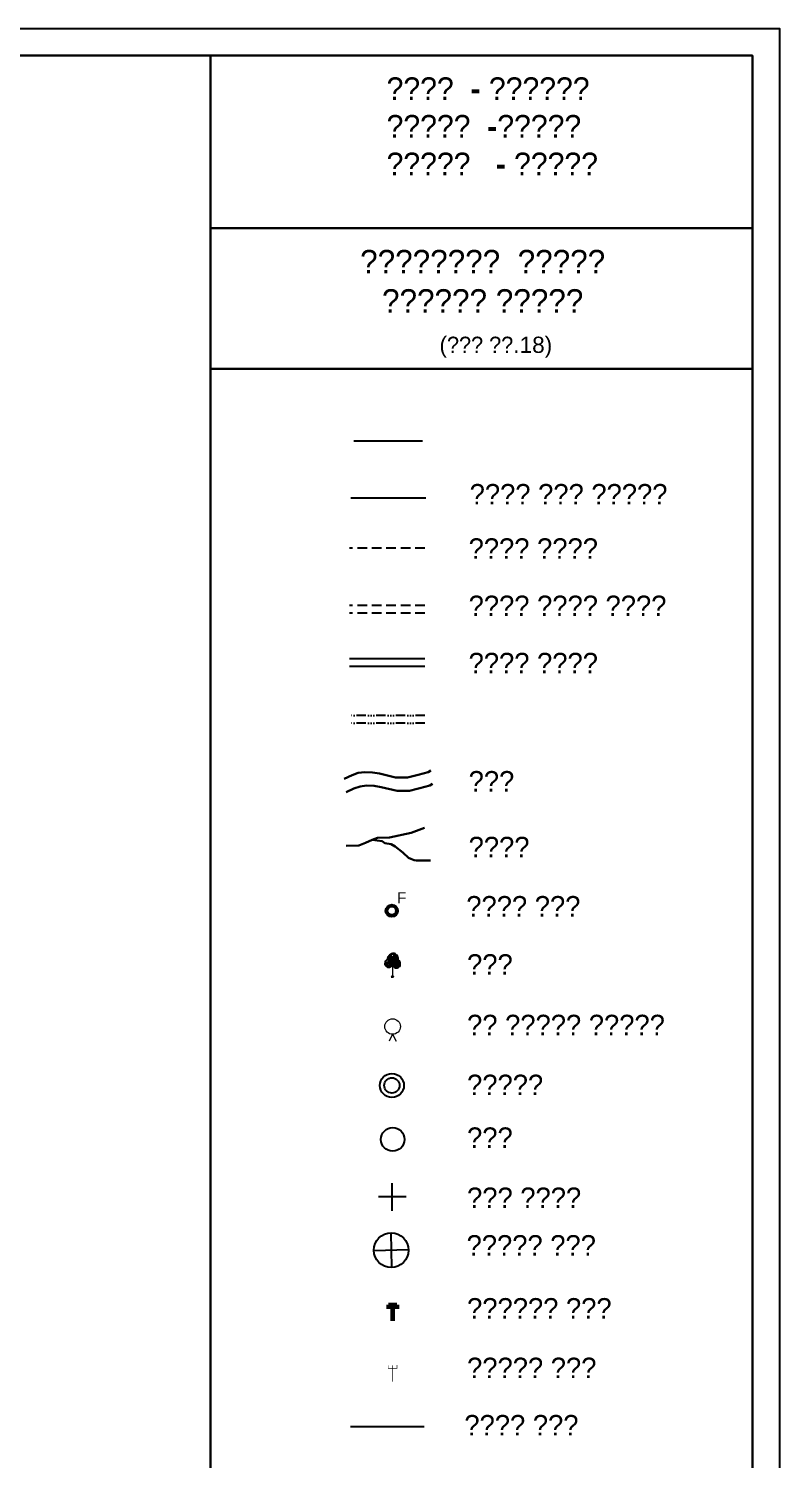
# Model space of a CAD drawing. Header units: millimetres. Extents: x -7 to 1083, y -7 to 729.
# Drawn here: x 888 to 1082.8, y 358.1 to 729.1 of the extents above; entities that cross this region are included whole.
import ezdxf

# ---------------------------------------------------------------- set-up
doc = ezdxf.new("R2010")
doc.units = ezdxf.units.MM
doc.header["$MEASUREMENT"] = 0
for name, pattern in [('ACAD_ISO02W100', [15, 12, -3]), ('ACAD_ISO14W100', [24, 12, -3, 0, -3, 0, -3, 0, -3]), ('DASHED', [0.75, 0.5, -0.25])]:
    doc.linetypes.add(name, pattern=pattern)
for name, color, linetype in [('Legend', 250, 'Continuous'), ('Line_Road', 250, 'ACAD_ISO02W100'), ('Sym_ElectricPole', 250, 'Continuous'), ('Sym_F', 250, 'Continuous'), ('Sym_Shivchinh', 250, 'Continuous'), ('Sym_STONE', 250, 'Continuous'), ('Sym_Telephone Pole', 250, 'Continuous'), ('Sym_Traverse_Stone', 5, 'Continuous'), ('Sym_Tree', 92, 'Continuous')]:
    doc.layers.add(name, color=color, linetype=linetype)
for name, color, linetype, lineweight in [('Poly_Hissa_Bndry', 1, 'Continuous', 25), ('Sym_Title', 1, 'ACAD_ISO02W100', 25), ('Sym_Well', 5, 'Continuous', 25), ('Sym_Wire', 1, 'FENCE', 25)]:
    doc.layers.add(name, color=color, linetype=linetype, lineweight=lineweight)
doc.styles.add('Fence', font='txt.shx')
doc.styles.add('MtXpl_Mangal', font='mangal.ttf')
doc.styles.get("Standard").update_dxf_attribs({"font": 'arial.ttf'})
doc.linetypes.add('FENCE', pattern='A,2,-0.252673,["X",Fence,S=0.75,R=0,X=0,Y=-0.373672],-0.747327', length=3)
picture_1 = doc.add_image_def('image1.jpg', size_in_pixel=(14727, 11371))

# ---------------------------------------------------------------- blocks, each defined once
blk = doc.blocks.new('Electric_Pole')
at = {"layer": 'Sym_ElectricPole'}
for points, const_width in [([(-0.72, 2.17), (-0.72, 2.68)], 0.1), ([(-0.74, 2.17), (-0.74, 2.68)], 0.064), ([(0, 2.17), (0, 2.68)], 0.1), ([(0, 2.17), (0, 2.68)], 0.064), ([(0.72, 2.19), (0.72, 2.71)], 0.1), ([(-0.77, 2.17), (0.77, 2.17)], 0.1), ([(0, 2.17), (0, 0)], 0.1)]:
    blk.add_lwpolyline(points, dxfattribs=dict(at, const_width=const_width))
blk = doc.blocks.new('F')
at = {"layer": 'Sym_F'}
h = blk.add_hatch(color=256, dxfattribs=at)
h.paths.add_polyline_path([(-1, 0, 1), (1, 0, 1)])
h.paths.add_polyline_path([(0.69, 0, -1), (-0.69, 0, -1)], flags=16)
for radius in [1, 0.688]:
    blk.add_circle((0, 0), radius, dxfattribs=at)
at = {"layer": 'Sym_F', "linetype": 'Continuous'}
blk.add_text('F', height=1.8, dxfattribs=at).set_placement((0.85, 1.21, 1058.35))
blk = doc.blocks.new('Tree')
at = {"layer": 'Sym_Tree'}
for p, q in [((0.1, 3), (0, 2.99)), ((-0.16, 0), (0.13, 0))]:
    blk.add_line(p, q, dxfattribs=at)
at = {"layer": 'Sym_Tree', "color": 82, "const_width": 0.8}
for points in [[(-0.43, 1.74), (-0.28, 1.52)], [(-0.2, 1.68), (-0.05, 1.47)], [(-0.14, 1.47), (-0.1, 2.62)], [(-0.1, 1.46), (-0.06, 2.62)], [(0.05, 1.63), (0.1, 2.79)], [(0.2, 1.44), (0.24, 2.6)], [(0.6, 1.63), (0.38, 1.49)], [(0.44, 1.73), (0.59, 1.51)]]:
    blk.add_lwpolyline(points, dxfattribs=at)
at = {"layer": 'Sym_Tree', "color": 34}
blk.add_lwpolyline([(0, 0, 0.48, 0.16, 0), (0, 0.29, 0.16, 0.16, 0), (0, 1.48, 0.16, 0.16, 0)], format="xyseb", dxfattribs=at)
at = {"layer": 'Sym_Tree', "color": 82}
blk.add_open_spline([(-0.1, 1.43), (-0.17, 1.36), (-0.27, 1.24), (-0.46, 1.2), (-0.64, 1.21), (-0.79, 1.36), (-0.99, 1.53), (-0.9, 1.8), (-0.9, 2.07), (-0.59, 2.22), (-0.58, 2.58), (-0.35, 2.82), (-0.17, 2.98), (-0.04, 2.99), (0, 2.99)], degree=3, knots=[0, 0, 0, 0, 0.357151, 0.545743, 0.741494, 0.970117, 1.319935, 1.641608, 1.935314, 2.250626, 2.755061, 3.137005, 3.457298, 3.618487, 3.618487, 3.618487, 3.618487], dxfattribs=at)
blk.add_spline([(0.1, 1.43), (0.3, 1.22), (0.44, 1.16), (0.59, 1.16), (0.75, 1.25), (0.95, 1.45), (0.96, 1.7), (0.93, 1.94), (0.77, 2.13), (0.68, 2.52), (0.52, 2.78), (0.33, 2.96), (0.1, 3)], degree=3, dxfattribs=at)
for points in [[(-0.83, 1.97), (-0.9, 1.88), (-0.95, 1.62), (-0.58, 1.59)], [(-0.92, 1.7), (-0.95, 1.62), (-0.9, 1.88), (-0.93, 1.7)], [(-0.93, 1.54), (-0.91, 1.51), (-0.9, 1.88), (-0.87, 1.85)], [(-0.9, 1.88), (-0.93, 1.7), (-0.87, 1.85), (-0.87, 1.86)], [(-0.9, 1.88), (-0.87, 1.85), (-0.92, 1.7)], [(-0.85, 2.05), (-0.88, 1.99), (-0.89, 1.93), (-0.9, 1.88)], [(-0.77, 2.05), (-0.76, 1.78), (-0.9, 1.89), (-0.76, 1.78)], [(-0.89, 1.93), (-0.9, 1.88), (-0.82, 1.85), (-0.74, 2.01)], [(-0.9, 1.89), (-0.76, 1.78), (-0.69, 1.97), (-0.74, 2.01)], [(-0.85, 1.96), (-0.85, 1.96), (-0.83, 1.97), (-0.9, 1.88)], [(-0.85, 1.96), (-0.89, 1.94), (-0.86, 1.95), (-0.87, 2)], [(-0.86, 1.95), (-0.87, 2), (-0.88, 1.94), (-0.89, 1.94)], [(-0.88, 1.94), (-0.89, 1.94), (-0.89, 1.93), (-0.85, 1.97)], [(-0.89, 1.93), (-0.85, 1.97), (-0.85, 1.97)], [(-0.88, 1.91), (-0.88, 1.91), (-0.85, 1.96), (-0.89, 1.94)], [(-0.74, 2.08), (-0.77, 2.08), (-0.85, 2.05), (-0.88, 1.99)], [(-0.78, 2.04), (-0.82, 2.04), (-0.87, 2), (-0.88, 1.91)], [(-0.87, 2), (-0.88, 1.91), (-0.84, 1.97), (-0.83, 2.02)], [(-0.84, 1.94), (-0.84, 1.97), (-0.88, 1.91)], [(-0.83, 2.02), (-0.82, 2.04), (-0.87, 2), (-0.85, 2.05)], [(-0.87, 2), (-0.85, 2.05), (-0.84, 1.94), (-0.84, 1.97)], [(-0.86, 1.89), (-0.69, 1.93), (-0.85, 1.91), (-0.87, 1.85)], [(-0.85, 1.91), (-0.87, 1.85), (-0.85, 1.77), (-0.82, 1.83)], [(-0.85, 1.84), (-0.84, 1.87), (-0.87, 1.44), (-0.81, 1.4)], [(-0.87, 1.85), (-0.87, 1.86), (-0.58, 1.59), (-0.65, 1.65)], [(-0.82, 1.83), (-0.81, 1.8), (-0.86, 1.89), (-0.69, 1.93)], [(-0.8, 2.04), (-0.55, 2.12), (-0.85, 2.05), (-0.82, 2.08)], [(-0.85, 2.05), (-0.82, 2.08), (-0.8, 2.1), (-0.77, 2.12)], [(-0.85, 1.97), (-0.85, 1.97), (-0.85, 1.96)], [(-0.85, 1.77), (-0.82, 1.83), (-0.85, 1.84), (-0.84, 1.87)], [(-0.78, 2.02), (-0.84, 1.97), (-0.75, 2.03), (-0.77, 2.05)], [(-0.84, 1.97), (-0.83, 2.02), (-0.78, 2.04)], [(-0.82, 1.85), (-0.74, 2.01), (-0.78, 2.02), (-0.84, 1.97)], [(-0.78, 2.04), (-0.78, 2.04), (-0.83, 2.02), (-0.82, 2.04)], [(-0.77, 2.12), (-0.8, 2.1), (-0.82, 2.08), (-0.78, 2.09)], [(-0.82, 2.08), (-0.78, 2.09), (-0.77, 2.08), (-0.74, 2.08)], [(-0.76, 2.04), (-0.73, 2.06), (-0.78, 2.04), (-0.82, 2.04)], [(-0.76, 1.78), (-0.76, 1.78), (-0.79, 1.69), (-0.82, 1.85)], [(-0.79, 1.69), (-0.82, 1.85), (-0.65, 1.65), (-0.77, 1.77)], [(-0.75, 1.77), (-0.81, 1.8), (-0.82, 1.83), (-0.81, 1.8)], [(-0.8, 2.1), (-0.77, 2.12), (-0.74, 2.14), (-0.73, 2.09)], [(-0.74, 2.14), (-0.73, 2.09), (-0.77, 2.08), (-0.8, 2.1)], [(-0.75, 2.03), (-0.77, 2.05), (-0.8, 2.04), (-0.55, 2.12)], [(-0.77, 2.08), (-0.8, 2.1), (-0.77, 2.12), (-0.77, 2.1)], [(-0.8, 2.1), (-0.77, 2.1), (-0.77, 2.12), (-0.8, 2.1)], [(-0.77, 2.1), (-0.77, 2.1), (-0.8, 2.1), (-0.77, 2.1)], [(-0.76, 2.11), (-0.78, 2.09), (-0.69, 2.19)], [(-0.73, 2.09), (-0.77, 2.1), (-0.76, 2.11), (-0.78, 2.09)], [(-0.77, 2.12), (-0.77, 2.1), (-0.77, 2.12), (-0.76, 2.11)], [(-0.77, 2.12), (-0.76, 2.11), (-0.77, 2.1)], [(-0.77, 2.08), (-0.74, 2.08), (-0.73, 2.09), (-0.77, 2.1)], [(-0.74, 2.08), (-0.74, 2.08), (-0.74, 2.08), (-0.77, 2.08)], [(-0.69, 1.97), (-0.73, 2.06), (-0.77, 2.05), (-0.76, 1.78)], [(-0.73, 2.06), (-0.73, 2.01), (-0.77, 2.05), (-0.73, 2.06)], [(-0.77, 2.05), (-0.73, 2.06), (-0.73, 2.02), (-0.77, 2.03)], [(-0.73, 2.02), (-0.77, 2.03), (-0.73, 2.02), (-0.73, 2.06)], [(-0.62, 1.85), (-0.72, 1.75), (-0.77, 1.77), (-0.73, 1.75)], [(-0.47, 2.16), (-0.52, 1.63), (-0.76, 1.78), (-0.63, 2.04)], [(-0.52, 1.63), (-0.76, 1.78), (-0.74, 2.08), (-0.63, 2.11)], [(-0.73, 2.02), (-0.73, 2.06), (-0.76, 2.04), (-0.73, 2.06)], [(-0.76, 1.78), (-0.63, 2.04), (-0.65, 1.68), (-0.65, 1.53)], [(-0.7, 1.93), (-0.76, 1.78), (-0.74, 2.01), (-0.69, 1.97)], [(-0.69, 1.97), (-0.66, 1.92), (-0.76, 1.78), (-0.69, 1.93)], [(-0.7, 1.93), (-0.74, 1.95), (-0.7, 1.93), (-0.76, 1.96)], [(-0.7, 1.93), (-0.76, 1.96), (-0.7, 1.93), (-0.76, 1.78)], [(-0.76, 1.78), (-0.69, 1.93), (-0.7, 1.93), (-0.74, 1.95)], [(-0.76, 1.78), (-0.76, 1.78), (-0.62, 1.85), (-0.72, 1.75)], [(-0.58, 1.59), (-0.65, 1.65), (-0.53, 1.84), (-0.76, 1.78)], [(-0.53, 1.84), (-0.76, 1.78), (-0.76, 1.78)], [(-0.63, 2.17), (-0.63, 2.23), (-0.74, 2.08)], [(-0.74, 2.14), (-0.74, 2.13), (-0.69, 2.19), (-0.63, 2.23)], [(-0.69, 2.19), (-0.63, 2.23), (-0.74, 2.08), (-0.74, 2.13)], [(-0.74, 2.08), (-0.74, 2.13), (-0.71, 2.1), (-0.63, 2.23)], [(-0.69, 2.19), (-0.69, 2.19), (-0.74, 2.14), (-0.74, 2.13)], [(-0.74, 2.08), (-0.63, 2.11), (-0.55, 2.17), (-0.63, 2.11)], [(-0.74, 2.08), (-0.74, 2.08), (-0.74, 2.08)], [(-0.74, 2.08), (-0.74, 2.08), (-0.74, 2.08)], [(-0.74, 2.01), (-0.71, 2.03), (-0.73, 2.06), (-0.73, 2.01)], [(-0.74, 2.01), (-0.69, 1.97), (-0.74, 2.01), (-0.71, 2.03)], [(-0.69, 1.97), (-0.74, 2.01), (-0.69, 1.97), (-0.74, 1.95)], [(-0.69, 1.97), (-0.74, 1.95), (-0.69, 1.97), (-0.66, 1.92)], [(-0.64, 2.09), (-0.63, 2.04), (-0.69, 1.97), (-0.73, 2.06)], [(-0.71, 2.1), (-0.63, 2.23), (-0.63, 2.17), (-0.58, 2.16)], [(-0.63, 2.14), (-0.63, 2.17), (-0.71, 2.1), (-0.63, 2.14)], [(-0.71, 2.1), (-0.63, 2.14), (-0.63, 2.17), (-0.7, 2.11)], [(-0.63, 2.17), (-0.7, 2.11), (-0.63, 2.14), (-0.63, 2.17)], [(-0.69, 2.19), (-0.63, 2.23), (-0.58, 2.36), (-0.6, 2.36)], [(-0.63, 2.27), (-0.63, 2.27), (-0.69, 2.19), (-0.63, 2.23)], [(-0.63, 2.04), (-0.64, 2.09), (-0.68, 1.95), (-0.69, 1.97)], [(-0.68, 1.95), (-0.69, 1.97), (-0.62, 1.97), (-0.64, 1.94)], [(-0.66, 1.92), (-0.64, 1.94), (-0.63, 2.04), (-0.64, 2.09)], [(-0.64, 1.88), (-0.6, 1.86), (-0.66, 1.92), (-0.64, 1.94)], [(-0.62, 1.97), (-0.63, 2.04), (-0.63, 2.04), (-0.64, 2.09)], [(-0.63, 2.04), (-0.64, 2.09), (-0.64, 2.09), (-0.59, 2.09)], [(-0.64, 2.09), (-0.59, 2.09), (-0.64, 2.09), (-0.63, 2.04)], [(-0.62, 1.97), (-0.64, 1.94), (-0.52, 1.63), (-0.59, 1.62)], [(-0.62, 1.85), (-0.64, 1.88), (-0.64, 1.94), (-0.6, 1.86)], [(-0.64, 1.94), (-0.6, 1.86), (-0.64, 1.94), (-0.6, 1.86)], [(-0.64, 1.94), (-0.6, 1.86), (-0.58, 1.94), (-0.64, 1.94)], [(-0.58, 1.94), (-0.64, 1.94), (-0.64, 1.88), (-0.6, 1.86)], [(-0.52, 1.63), (-0.59, 1.62), (-0.62, 1.85), (-0.64, 1.88)], [(-0.49, 2.45), (-0.58, 2.36), (-0.55, 2.17), (-0.63, 2.17)], [(-0.63, 2.17), (-0.63, 2.17), (-0.63, 2.17), (-0.63, 2.23)], [(-0.63, 2.14), (-0.63, 2.17), (-0.62, 2.21), (-0.63, 2.23)], [(-0.55, 2.17), (-0.63, 2.17), (-0.43, 2.16), (-0.22, 2.16)], [(-0.55, 2.17), (-0.63, 2.11), (-0.63, 2.04), (-0.63, 2.11)], [(-0.63, 2.04), (-0.63, 2.11), (-0.63, 2.17)], [(-0.63, 2.17), (-0.63, 2.17), (-0.63, 2.17)], [(-0.63, 2.17), (-0.58, 2.16), (-0.63, 2.14), (-0.63, 2.17)], [(-0.47, 2.16), (-0.55, 2.17), (-0.62, 1.97), (-0.63, 2.04)], [(-0.62, 2.27), (-0.62, 2.21), (-0.54, 2.47), (-0.54, 2.5)], [(-0.58, 2.36), (-0.6, 2.36), (-0.61, 2.32), (-0.62, 2.3)], [(-0.62, 2.24), (-0.62, 2.21), (-0.58, 2.36), (-0.56, 2.28)], [(-0.61, 2.32), (-0.58, 2.36), (-0.62, 2.27), (-0.62, 2.21)], [(-0.61, 2.32), (-0.62, 2.3), (-0.62, 2.24), (-0.62, 2.21)], [(-0.58, 2.36), (-0.56, 2.28), (-0.61, 2.32), (-0.58, 2.36)], [(-0.57, 2.44), (-0.6, 2.36), (-0.49, 2.59), (-0.5, 2.59)], [(-0.55, 2.54), (-0.57, 2.47), (-0.57, 2.44), (-0.6, 2.36)], [(-0.55, 2.48), (-0.55, 2.5), (-0.6, 2.36), (-0.59, 2.36)], [(-0.57, 2.4), (-0.6, 2.36), (-0.57, 2.47), (-0.54, 2.47)], [(-0.58, 2.39), (-0.57, 2.43), (-0.57, 2.4), (-0.6, 2.36)], [(-0.6, 2.36), (-0.59, 2.36), (-0.57, 2.39), (-0.57, 2.4)], [(-0.45, 2.73), (-0.52, 2.6), (-0.55, 2.48), (-0.58, 2.36)], [(-0.39, 2.55), (-0.5, 2.59), (-0.49, 2.45), (-0.58, 2.36)], [(-0.55, 2.48), (-0.58, 2.36), (-0.42, 2.42), (-0.39, 2.55)], [(-0.56, 2.46), (-0.55, 2.54), (-0.58, 2.39), (-0.57, 2.43)], [(-0.57, 2.47), (-0.54, 2.47), (-0.55, 2.54), (-0.57, 2.47)], [(-0.57, 2.39), (-0.57, 2.4), (-0.57, 2.43), (-0.55, 2.5)], [(-0.55, 2.54), (-0.52, 2.6), (-0.56, 2.46), (-0.55, 2.54)], [(-0.39, 2.55), (-0.46, 2.69), (-0.52, 2.6), (-0.55, 2.5)], [(-0.52, 2.6), (-0.55, 2.5), (-0.49, 2.45), (-0.39, 2.55)], [(-0.55, 2.5), (-0.53, 2.57), (-0.52, 2.6), (-0.53, 2.57)], [(-0.52, 2.6), (-0.53, 2.57), (-0.55, 2.54), (-0.52, 2.6)], [(-0.55, 2.54), (-0.55, 2.54), (-0.55, 2.5), (-0.53, 2.57)], [(-0.54, 2.47), (-0.54, 2.5), (-0.55, 2.48), (-0.55, 2.5)], [(-0.55, 2.17), (-0.32, 2.2), (-0.49, 2.45), (-0.38, 2.29)], [(-0.49, 2.45), (-0.38, 2.29), (-0.32, 2.2), (-0.55, 2.17)], [(-0.29, 2.35), (-0.32, 2.2), (-0.55, 2.17), (-0.32, 2.2)], [(-0.32, 2.2), (-0.55, 2.17), (-0.43, 2.16)], [(-0.47, 2.16), (-0.35, 2.09), (-0.47, 2.16), (-0.55, 2.17)], [(0, 2.99), (-0.31, 2.84), (-0.45, 2.73), (-0.52, 2.6)], [(-0.49, 2.59), (-0.5, 2.59), (-0.38, 2.77), (-0.31, 2.84)], [(-0.49, 2.45), (-0.39, 2.55), (-0.39, 2.55), (-0.5, 2.59)], [(-0.26, 2.44), (-0.1, 2.44), (-0.29, 2.35), (-0.49, 2.45)], [(-0.29, 2.35), (-0.49, 2.45), (-0.29, 2.35), (-0.32, 2.2)], [(-0.35, 2.09), (-0.33, 2.16), (-0.47, 2.16), (-0.35, 2.09)], [(-0.42, 2.42), (-0.39, 2.55), (-0.39, 2.55), (-0.46, 2.69)], [(-0.38, 2.77), (-0.31, 2.84), (-0.45, 2.73), (-0.38, 2.77)], [(-0.39, 2.55), (-0.45, 2.66), (-0.41, 2.72), (-0.26, 2.81)], [(-0.45, 2.73), (-0.38, 2.77), (-0.4, 2.72), (-0.42, 2.74)], [(-0.4, 2.72), (-0.42, 2.74), (-0.45, 2.68), (-0.45, 2.66)], [(-0.45, 2.68), (-0.45, 2.66), (-0.43, 2.7), (-0.4, 2.72)], [(-0.41, 2.69), (-0.44, 2.68), (-0.45, 2.66), (-0.41, 2.69)], [(-0.45, 2.66), (-0.41, 2.69), (-0.07, 2.53), (0.05, 2.48)], [(-0.41, 2.69), (-0.41, 2.71), (-0.41, 2.69), (-0.44, 2.68)], [(-0.43, 2.7), (-0.4, 2.72), (0, 2.99), (-0.09, 2.98)], [(-0.43, 2.16), (-0.22, 2.16), (0.02, 2.32), (0.07, 2.48)], [(-0.43, 2.16), (-0.43, 2.16), (-0.35, 2.09), (-0.33, 2.16)], [(-0.41, 2.65), (-0.25, 2.61), (-0.26, 2.81), (0.06, 2.94)], [(-0.41, 2.72), (-0.26, 2.81), (-0.25, 2.61), (-0.41, 2.69)], [(-0.3, 2.8), (-0.26, 2.81), (-0.41, 2.69), (-0.41, 2.71)], [(-0.25, 2.61), (-0.41, 2.69), (-0.41, 2.65), (-0.25, 2.61)], [(-0.28, 2.82), (-0.37, 2.77), (-0.4, 2.72), (-0.28, 2.82)], [(-0.27, 2.82), (-0.37, 2.77), (-0.39, 2.71), (-0.37, 2.69)], [(-0.39, 2.71), (-0.37, 2.69), (-0.3, 2.8), (-0.26, 2.81)], [(-0.26, 2.81), (0.06, 2.94), (-0.27, 2.82), (-0.37, 2.77)], [(-0.31, 2.84), (-0.18, 2.9), (-0.28, 2.82), (-0.37, 2.77)], [(0.27, 1.83), (-0.21, 1.81), (-0.27, 2.16), (-0.32, 1.63)], [(-0.18, 2.9), (-0.17, 2.95), (-0.25, 2.9), (-0.31, 2.84)], [(-0.25, 2.9), (-0.31, 2.84), (-0.18, 2.9), (-0.24, 2.9)], [(-0.18, 2.9), (-0.24, 2.9), (-0.31, 2.84), (-0.18, 2.9)], [(-0.26, 2.44), (-0.29, 2.35), (-0.29, 2.35), (-0.26, 2.44)], [(0.2, 2.99), (-0.06, 2.82), (-0.26, 2.82), (0, 2.99)], [(-0.26, 2.82), (0, 2.99), (0.09, 2.99), (0.04, 2.93)], [(-0.07, 2.53), (0.05, 2.48), (-0.26, 2.44), (-0.1, 2.44)], [(0, 2.99), (-0.09, 2.98), (-0.17, 2.95), (-0.25, 2.9)], [(-0.17, 2.95), (-0.25, 2.9), (-0.12, 2.96), (-0.09, 2.98)], [(-0.1, 2.97), (-0.12, 2.96), (-0.25, 2.9), (-0.18, 2.9)], [(-0.1, 2.97), (-0.18, 2.9), (-0.18, 2.93), (-0.25, 2.9)], [(-0.18, 2.93), (-0.25, 2.9), (-0.18, 2.9), (-0.17, 2.95)], [(0.28, 2.6), (-0.05, 2.61), (-0.19, 2.55), (-0.24, 2.66)], [(-0.09, 2.35), (-0.06, 2.44), (0.27, 1.83), (-0.21, 1.81)], [(-0.2, 2.72), (-0.08, 2.82), (0.2, 2.99), (0.28, 2.6)], [(-0.06, 2.79), (-0.06, 2.82), (-0.2, 2.72), (-0.08, 2.82)], [(-0.12, 2.96), (-0.09, 2.98), (-0.18, 2.95), (-0.09, 2.98)], [(-0.18, 2.95), (-0.09, 2.98), (-0.1, 2.97), (-0.12, 2.96)], [(-0.13, 2.95), (-0.13, 2.95), (-0.1, 2.97), (-0.18, 2.9)], [(-0.13, 2.96), (-0.13, 2.96), (-0.18, 2.95), (-0.18, 2.9)], [(-0.18, 2.95), (-0.18, 2.9), (-0.13, 2.96), (-0.14, 2.95)], [(-0.13, 2.96), (-0.14, 2.95), (-0.13, 2.95)], [(0.28, 2.6), (-0.05, 2.61), (-0.06, 2.44), (-0.09, 2.35)], [(0, 2.99), (0.1, 3), (0.2, 2.99), (-0.06, 2.82)], [(0.2, 2.99), (0.28, 2.6), (-0.05, 2.61), (-0.06, 2.81)], [(0.37, 2.93), (0.29, 2.97), (-0.06, 2.81), (-0.06, 2.8)], [(-0.06, 2.81), (-0.06, 2.8), (-0.06, 2.82)], [(-0.06, 2.82), (-0.06, 2.82), (-0.06, 2.79), (-0.06, 2.82)], [(-0.05, 2.61), (-0.06, 2.81), (0.28, 2.6), (-0.05, 2.61)], [(0.22, 2.32), (0.27, 2.48), (0.28, 2.6), (-0.05, 2.61)], [(0.09, 2.99), (0.04, 2.93), (-0.03, 2.91), (0.02, 2.96)], [(-0.03, 2.91), (-0.02, 2.94), (0.02, 2.96), (0, 2.99)], [(-0.03, 2.91), (0.02, 2.96), (0.04, 2.93), (-0.03, 2.91)], [(0.04, 2.93), (-0.03, 2.91), (-0.02, 2.94), (0.02, 2.96)], [(0.41, 2.32), (0.39, 2.41), (-0.01, 1.85), (0.46, 1.77)], [(-0.01, 1.85), (0.46, 1.77), (0.56, 2.11), (0.55, 1.58)], [(0.02, 2.96), (0, 2.99), (0.09, 2.99), (0.02, 2.96)], [(0.09, 2.99), (0.02, 2.96), (0.1, 3), (0.2, 2.99)], [(0.1, 2.32), (0.07, 2.49), (0.08, 2.61), (0.41, 2.58)], [(0.52, 2.11), (0.31, 2.14), (0.1, 2.32), (0.07, 2.49)], [(0.57, 2.67), (0.46, 2.79), (0.2, 2.99), (0.08, 2.61)], [(0.2, 2.99), (0.08, 2.61), (0.41, 2.58), (0.45, 2.78)], [(0.41, 2.58), (0.45, 2.78), (0.08, 2.61), (0.41, 2.58)], [(0.08, 2.61), (0.41, 2.58), (0.39, 2.41), (0.41, 2.32)], [(0.08, 2.61), (0.41, 2.58), (0.54, 2.5), (0.6, 2.6)], [(0.12, 2.95), (0.09, 2.97), (0.17, 2.93), (0.09, 2.97)], [(0.17, 2.93), (0.09, 2.97), (0.1, 2.96), (0.12, 2.95)], [(0.6, 2.6), (0.57, 2.64), (0.21, 2.53), (0.09, 2.49)], [(0.21, 2.53), (0.09, 2.49), (0.39, 2.41), (0.23, 2.43)], [(0.1, 3), (0.2, 2.99), (0.32, 2.95), (0.29, 2.97)], [(0.12, 2.95), (0.14, 2.94), (0.13, 2.94)], [(0.56, 2.6), (0.41, 2.58), (0.45, 2.78), (0.14, 2.95)], [(0.45, 2.78), (0.14, 2.95), (0.45, 2.78), (0.54, 2.73)], [(0.2, 2.99), (0.5, 2.8), (0.62, 2.67), (0.67, 2.54)], [(0.6, 2.65), (0.57, 2.67), (0.2, 2.99), (0.29, 2.97)], [(0.2, 2.99), (0.29, 2.97), (0.37, 2.93), (0.44, 2.87)], [(0.32, 2.11), (0.32, 2.11), (0.23, 2.05), (0.22, 2.12)], [(0.39, 2.41), (0.23, 2.43), (0.41, 2.32), (0.62, 2.39)], [(0.37, 2.93), (0.44, 2.87), (0.32, 2.95), (0.29, 2.97)], [(0.3, 2.96), (0.32, 2.95), (0.44, 2.87), (0.38, 2.88)], [(0.33, 2.94), (0.33, 2.94), (0.3, 2.96), (0.38, 2.88)], [(0.3, 2.96), (0.38, 2.88), (0.37, 2.91), (0.44, 2.87)], [(0.65, 2.11), (0.72, 2.09), (0.52, 2.11), (0.31, 2.14)], [(0.44, 2.87), (0.38, 2.88), (0.33, 2.94), (0.33, 2.95)], [(0.33, 2.94), (0.33, 2.95), (0.37, 2.93), (0.38, 2.88)], [(0.37, 2.93), (0.38, 2.88), (0.33, 2.95), (0.34, 2.94)], [(0.37, 2.91), (0.44, 2.87), (0.38, 2.88), (0.37, 2.93)], [(0.38, 2.88), (0.37, 2.93), (0.44, 2.87), (0.5, 2.8)], [(0.44, 2.87), (0.5, 2.8), (0.38, 2.88), (0.43, 2.87)], [(0.38, 2.88), (0.43, 2.87), (0.5, 2.8), (0.38, 2.88)], [(0.5, 2.8), (0.38, 2.88), (0.46, 2.79), (0.54, 2.73)], [(0.39, 2.41), (0.41, 2.32), (0.41, 2.32), (0.39, 2.41)], [(0.58, 2.67), (0.45, 2.78), (0.41, 2.58), (0.57, 2.64)], [(0.41, 2.58), (0.57, 2.64), (0.56, 2.6), (0.41, 2.58)], [(0.41, 2.32), (0.62, 2.39), (0.41, 2.32), (0.42, 2.16)], [(0.41, 2.32), (0.42, 2.16), (0.65, 2.11), (0.42, 2.16)], [(0.65, 2.11), (0.42, 2.16), (0.62, 2.39), (0.49, 2.25)], [(0.62, 2.39), (0.49, 2.25), (0.42, 2.16), (0.65, 2.11)], [(0.42, 2.16), (0.65, 2.11), (0.52, 2.11)], [(0.43, 2.05), (0.42, 2.12), (0.56, 2.11), (0.43, 2.05)], [(0.56, 2.11), (0.43, 2.05), (0.56, 2.11), (0.65, 2.11)], [(0.54, 2.5), (0.6, 2.6), (0.58, 2.67), (0.45, 2.78)], [(0.45, 2.78), (0.54, 2.73), (0.55, 2.66), (0.53, 2.65)], [(0.55, 2.66), (0.53, 2.65), (0.47, 2.76), (0.45, 2.78)], [(0.47, 2.76), (0.45, 2.78), (0.57, 2.64), (0.58, 2.66)], [(0.46, 2.79), (0.54, 2.73), (0.57, 2.67), (0.46, 2.79)], [(0.47, 2.54), (0.48, 2.5), (0.49, 2.47), (0.47, 2.54)], [(0.64, 2.53), (0.65, 2.53), (0.55, 2.72), (0.5, 2.8)], [(0.55, 2.72), (0.5, 2.8), (0.62, 2.67), (0.55, 2.72)], [(0.55, 2.37), (0.54, 2.5), (0.54, 2.5), (0.62, 2.64)], [(0.54, 2.5), (0.62, 2.64), (0.67, 2.54), (0.68, 2.43)], [(0.67, 2.54), (0.68, 2.43), (0.62, 2.39), (0.54, 2.5)], [(0.62, 2.39), (0.54, 2.5), (0.54, 2.5), (0.65, 2.53)], [(0.54, 2.5), (0.65, 2.53), (0.62, 2.39), (0.7, 2.29)], [(0.69, 2.41), (0.7, 2.29), (0.55, 2.37), (0.54, 2.5)], [(0.62, 2.67), (0.55, 2.72), (0.57, 2.67), (0.59, 2.69)], [(0.56, 2.11), (0.55, 1.58), (0.8, 1.7), (0.71, 1.97)], [(0.55, 1.58), (0.8, 1.7), (0.82, 2), (0.72, 2.03)], [(0.68, 1.9), (0.7, 1.87), (0.55, 1.58), (0.62, 1.56)], [(0.56, 2.11), (0.65, 2.11), (0.68, 1.9), (0.71, 1.97)], [(0.57, 2.67), (0.59, 2.69), (0.61, 2.62), (0.6, 2.6)], [(0.61, 2.62), (0.6, 2.6), (0.6, 2.65), (0.57, 2.67)], [(0.57, 2.64), (0.58, 2.66), (0.57, 2.64), (0.6, 2.62)], [(0.57, 2.64), (0.6, 2.62), (0.6, 2.6), (0.57, 2.64)], [(0.9, 1.88), (0.96, 1.78), (0.97, 1.51), (0.6, 1.52)], [(0.62, 2.67), (0.67, 2.54), (0.69, 2.41), (0.7, 2.29)], [(0.62, 2.39), (0.7, 2.29), (0.65, 2.11), (0.72, 2.09)], [(0.7, 2.37), (0.72, 2.29), (0.64, 2.53), (0.65, 2.53)], [(0.83, 1.94), (0.85, 1.96), (0.88, 1.94), (0.64, 2.06)], [(0.88, 1.94), (0.64, 2.06), (0.92, 1.95), (0.9, 1.98)], [(0.7, 1.87), (0.66, 1.79), (0.64, 1.88), (0.7, 1.87)], [(0.64, 1.88), (0.7, 1.87), (0.7, 1.81), (0.66, 1.79)], [(0.82, 2), (0.72, 2.03), (0.65, 2.11), (0.72, 2.03)], [(0.65, 2.11), (0.72, 2.03), (0.71, 1.97), (0.72, 2.03)], [(0.68, 1.77), (0.7, 1.81), (0.7, 1.87), (0.66, 1.79)], [(0.7, 1.87), (0.66, 1.79), (0.7, 1.87), (0.66, 1.79)], [(0.7, 1.81), (0.66, 1.79), (0.72, 1.84), (0.7, 1.87)], [(0.68, 2.43), (0.68, 2.5), (0.67, 2.54), (0.68, 2.5)], [(0.69, 2.47), (0.67, 2.54), (0.69, 2.4), (0.69, 2.47)], [(0.73, 2.19), (0.72, 2.14), (0.68, 2.41), (0.67, 2.43)], [(0.68, 2.41), (0.67, 2.43), (0.69, 2.41), (0.68, 2.43)], [(0.73, 2.17), (0.72, 2.14), (0.7, 2.29), (0.67, 2.21)], [(0.7, 2.29), (0.67, 2.21), (0.72, 2.25), (0.7, 2.29)], [(0.8, 2.01), (0.73, 2.15), (0.72, 2.09), (0.67, 2.1)], [(0.72, 2.09), (0.67, 2.1), (0.72, 2.07), (0.72, 2.09)], [(0.8, 1.7), (0.71, 1.97), (0.68, 1.6), (0.67, 1.46)], [(0.69, 2.47), (0.69, 2.47), (0.68, 2.43), (0.68, 2.5)], [(0.7, 2.4), (0.68, 2.41), (0.69, 2.47), (0.7, 2.4)], [(0.69, 2.41), (0.68, 2.43), (0.72, 2.29), (0.7, 2.29)], [(0.7, 2.32), (0.7, 2.33), (0.69, 2.36), (0.68, 2.43)], [(0.7, 2.33), (0.72, 2.29), (0.7, 2.4), (0.68, 2.41)], [(0.68, 1.9), (0.71, 1.97), (0.71, 1.97), (0.72, 2.02)], [(0.71, 1.97), (0.72, 2.02), (0.72, 2.02), (0.68, 2.02)], [(0.72, 2.02), (0.68, 2.02), (0.72, 2.02), (0.71, 1.97)], [(0.74, 1.88), (0.75, 1.89), (0.68, 1.9), (0.7, 1.87)], [(0.69, 2.4), (0.69, 2.47), (0.7, 2.32), (0.69, 2.36)], [(0.69, 2.47), (0.7, 2.4), (0.7, 2.37), (0.72, 2.29)], [(0.7, 2.32), (0.69, 2.36), (0.7, 2.33), (0.72, 2.29)], [(0.72, 2.29), (0.7, 2.29), (0.7, 2.32), (0.7, 2.33)], [(0.79, 2.11), (0.73, 2.15), (0.7, 2.29), (0.72, 2.29)], [(0.7, 2.29), (0.72, 2.29), (0.72, 2.25), (0.73, 2.22)], [(0.72, 2.25), (0.7, 2.29), (0.73, 2.19), (0.72, 2.14)], [(0.72, 1.84), (0.7, 1.87), (0.71, 1.97), (0.72, 2.02)], [(0.71, 1.97), (0.72, 2.03), (0.72, 2.09)], [(0.71, 1.97), (0.72, 2.02), (0.74, 1.88), (0.75, 1.89)], [(0.72, 2.02), (0.71, 1.97), (0.75, 1.89), (0.81, 1.97)], [(0.72, 2.25), (0.73, 2.22), (0.73, 2.17), (0.72, 2.14)], [(0.72, 2.09), (0.72, 2.09), (0.72, 2.09), (0.73, 2.15)], [(0.72, 2.09), (0.73, 2.15), (0.82, 2)], [(0.72, 2.06), (0.72, 2.09), (0.72, 2.14), (0.73, 2.15)], [(0.72, 2.09), (0.72, 2.09), (0.72, 2.09)], [(0.72, 2.07), (0.72, 2.09), (0.8, 2.01), (0.72, 2.06)], [(0.8, 2.01), (0.72, 2.06), (0.72, 2.09), (0.79, 2.03)], [(0.72, 2.09), (0.79, 2.03), (0.72, 2.06), (0.72, 2.09)], [(0.75, 1.89), (0.81, 1.86), (0.75, 1.89), (0.72, 1.84)], [(0.75, 1.89), (0.72, 1.84), (0.8, 1.7), (0.75, 1.85)], [(0.74, 2.2), (0.74, 2.2), (0.79, 2.11), (0.73, 2.15)], [(0.83, 2.06), (0.83, 2.04), (0.79, 2.11), (0.73, 2.15)], [(0.79, 2.11), (0.73, 2.15), (0.82, 2), (0.83, 2.04)], [(0.82, 2), (0.83, 2.04), (0.8, 2.01), (0.73, 2.15)], [(0.75, 1.89), (0.81, 1.97), (0.85, 1.96), (0.8, 1.7)], [(0.81, 1.92), (0.75, 1.89), (0.81, 1.92), (0.79, 1.94)], [(0.96, 1.78), (0.8, 1.7), (0.75, 1.89), (0.81, 1.92)], [(0.75, 1.89), (0.81, 1.92), (0.75, 1.89), (0.81, 1.86)], [(0.76, 1.85), (0.8, 1.7), (0.81, 1.92), (0.75, 1.89)], [(0.8, 1.7), (0.75, 1.85), (0.76, 1.85), (0.81, 1.86)], [(0.87, 1.73), (0.86, 1.71), (0.91, 1.79), (0.75, 1.85)], [(0.91, 1.79), (0.75, 1.85), (0.91, 1.81), (0.92, 1.75)], [(0.76, 1.85), (0.81, 1.86), (0.76, 1.85), (0.83, 1.87)], [(0.76, 1.85), (0.83, 1.87), (0.76, 1.85), (0.8, 1.7)], [(0.84, 2.02), (0.86, 1.99), (0.79, 2.11)], [(0.79, 2.11), (0.79, 2.11), (0.83, 2.06), (0.83, 2.04)], [(0.81, 1.92), (0.79, 1.94), (0.81, 1.97), (0.8, 1.93)], [(0.81, 1.97), (0.8, 1.93), (0.85, 1.96), (0.81, 1.98)], [(0.85, 1.96), (0.8, 1.7), (0.96, 1.78), (0.8, 1.7)], [(0.85, 1.96), (0.81, 1.98), (0.81, 1.93), (0.84, 1.94)], [(0.81, 1.93), (0.84, 1.94), (0.81, 1.93), (0.81, 1.97)], [(0.81, 1.93), (0.81, 1.97), (0.84, 1.95), (0.81, 1.97)], [(0.84, 1.95), (0.81, 1.97), (0.85, 1.94), (0.89, 1.95)], [(0.87, 1.75), (0.81, 1.92), (0.85, 1.93), (0.91, 1.87)], [(0.96, 1.82), (0.96, 1.78), (0.87, 1.75), (0.81, 1.92)], [(0.88, 2), (0.86, 2.03), (0.83, 2.06), (0.82, 2.01)], [(0.83, 2.06), (0.82, 2.01), (0.85, 1.99), (0.88, 2)], [(0.82, 2.01), (0.86, 2), (0.84, 2.02), (0.86, 1.99)], [(0.85, 1.99), (0.82, 2), (0.82, 2.01), (0.86, 2)], [(0.82, 2), (0.82, 2), (0.82, 2)], [(0.82, 2), (0.82, 2), (0.82, 2)], [(0.82, 2), (0.82, 2), (0.82, 2), (0.85, 1.99)], [(0.82, 2), (0.85, 1.99), (0.93, 1.95), (0.95, 1.89)], [(0.9, 1.98), (0.86, 1.99), (0.85, 1.99), (0.82, 2)], [(0.85, 1.93), (0.91, 1.87), (0.83, 1.94), (0.85, 1.96)], [(0.86, 2.03), (0.85, 2), (0.86, 2.03), (0.84, 2.02)], [(0.86, 2.03), (0.84, 2.02), (0.86, 2)], [(0.85, 1.99), (0.88, 2), (0.86, 2.03), (0.85, 2)], [(0.85, 1.94), (0.89, 1.95), (0.94, 1.9), (0.94, 1.81)], [(0.85, 1.94), (0.85, 1.94), (0.9, 1.92), (0.89, 1.95)], [(0.91, 1.87), (0.9, 1.92), (0.85, 1.94)], [(0.92, 1.95), (0.9, 1.98), (0.88, 2), (0.86, 2.03)], [(0.88, 2), (0.86, 2), (0.86, 2.03), (0.88, 2)], [(0.86, 2.03), (0.88, 2), (0.9, 1.98), (0.86, 1.99)], [(0.86, 2), (0.86, 2), (0.88, 2), (0.86, 2)], [(0.9, 1.92), (0.89, 1.95), (0.94, 1.9), (0.93, 1.95)], [(0.94, 1.9), (0.93, 1.95), (0.9, 1.84), (0.91, 1.87)], [(0.94, 1.9), (0.94, 1.81), (0.91, 1.87), (0.9, 1.92)], [(0.91, 1.86), (0.91, 1.86), (0.9, 1.88), (0.96, 1.78)], [(0.9, 1.84), (0.91, 1.87), (0.94, 1.81)], [(0.91, 1.86), (0.95, 1.83), (0.93, 1.85), (0.94, 1.9)], [(0.92, 1.87), (0.92, 1.87), (0.91, 1.86)], [(0.94, 1.81), (0.94, 1.81), (0.91, 1.86), (0.95, 1.83)], [(0.94, 1.84), (0.95, 1.83), (0.95, 1.82), (0.92, 1.87)], [(0.95, 1.82), (0.92, 1.87), (0.92, 1.87)], [(0.93, 1.95), (0.95, 1.89), (0.96, 1.82), (0.96, 1.78)], [(0.93, 1.85), (0.94, 1.9), (0.94, 1.84), (0.95, 1.83)], [(-0.92, 1.7), (-0.92, 1.7), (-0.92, 1.7), (-0.95, 1.62)], [(-0.95, 1.62), (-0.58, 1.59), (-0.59, 1.22), (-0.67, 1.26)], [(-0.89, 1.45), (-0.93, 1.53), (-0.95, 1.62), (-0.66, 1.29)], [(-0.95, 1.62), (-0.66, 1.29), (-0.67, 1.27), (-0.76, 1.35)], [(-0.73, 1.36), (-0.76, 1.35), (-0.95, 1.62), (-0.73, 1.36)], [(-0.95, 1.62), (-0.73, 1.36), (-0.73, 1.36), (-0.93, 1.53)], [(-0.87, 1.44), (-0.93, 1.53), (-0.93, 1.53), (-0.95, 1.62)], [(-0.93, 1.53), (-0.95, 1.62), (-0.93, 1.54), (-0.91, 1.51)], [(-0.59, 1.22), (-0.67, 1.26), (-0.89, 1.45), (-0.93, 1.53)], [(-0.73, 1.36), (-0.93, 1.53), (-0.87, 1.44), (-0.93, 1.53)], [(-0.87, 1.44), (-0.81, 1.4), (-0.67, 1.26), (-0.76, 1.34)], [(-0.77, 1.77), (-0.73, 1.75), (-0.75, 1.77), (-0.81, 1.8)], [(-0.73, 1.32), (-0.71, 1.39), (-0.81, 1.4), (-0.73, 1.36)], [(-0.81, 1.4), (-0.73, 1.36), (-0.66, 1.29), (-0.7, 1.32)], [(-0.76, 1.35), (-0.73, 1.36), (-0.79, 1.37), (-0.77, 1.35)], [(-0.79, 1.37), (-0.77, 1.35), (-0.77, 1.35), (-0.67, 1.27)], [(-0.65, 1.65), (-0.77, 1.77), (-0.76, 1.78), (-0.65, 1.71)], [(-0.77, 1.35), (-0.67, 1.27), (-0.73, 1.32), (-0.71, 1.39)], [(-0.67, 1.27), (-0.76, 1.34), (-0.77, 1.35), (-0.73, 1.36)], [(-0.77, 1.35), (-0.73, 1.36), (-0.59, 1.22), (-0.49, 1.21)], [(-0.76, 1.78), (-0.65, 1.71), (-0.76, 1.78), (-0.69, 1.79)], [(-0.76, 1.78), (-0.69, 1.79), (-0.76, 1.78)], [(-0.52, 1.63), (-0.65, 1.68), (-0.52, 1.63), (-0.76, 1.78)], [(-0.67, 1.27), (-0.76, 1.35), (-0.73, 1.36), (-0.76, 1.35)], [(-0.73, 1.36), (-0.76, 1.35), (-0.73, 1.36), (-0.76, 1.35)], [(-0.67, 1.26), (-0.76, 1.34), (-0.76, 1.35), (-0.73, 1.36)], [(-0.68, 1.31), (-0.68, 1.3), (-0.67, 1.27), (-0.76, 1.34)], [(-0.66, 1.29), (-0.7, 1.32), (-0.67, 1.27), (-0.64, 1.3)], [(-0.67, 1.27), (-0.64, 1.3), (-0.68, 1.31), (-0.68, 1.3)], [(-0.24, 1.29), (-0.1, 1.43), (-0.52, 1.63), (-0.66, 1.31)], [(-0.52, 1.63), (-0.66, 1.31), (-0.31, 1.38), (-0.51, 1.22)], [(-0.65, 1.68), (-0.65, 1.53), (-0.65, 1.53), (-0.53, 1.53)], [(-0.65, 1.53), (-0.53, 1.53), (-0.52, 1.63), (-0.65, 1.68)], [(-0.59, 1.22), (-0.49, 1.21), (-0.41, 1.22), (-0.32, 1.24)], [(-0.46, 1.21), (-0.49, 1.21), (-0.59, 1.22), (-0.5, 1.21)], [(-0.31, 1.38), (-0.51, 1.22), (-0.25, 1.3), (-0.31, 1.38)], [(-0.51, 1.22), (-0.46, 1.22), (-0.32, 1.24), (-0.29, 1.27)], [(-0.32, 1.24), (-0.37, 1.24), (-0.49, 1.22), (-0.51, 1.25)], [(-0.49, 1.22), (-0.51, 1.25), (-0.51, 1.22), (-0.46, 1.22)], [(-0.4, 1.22), (-0.4, 1.22), (-0.5, 1.21), (-0.51, 1.22)], [(-0.5, 1.21), (-0.51, 1.22), (-0.45, 1.21), (-0.41, 1.22)], [(-0.25, 1.3), (-0.31, 1.38), (-0.29, 1.27), (-0.49, 1.21)], [(-0.29, 1.27), (-0.49, 1.21), (-0.32, 1.24), (-0.37, 1.24)], [(-0.29, 1.27), (-0.41, 1.22), (-0.45, 1.22), (-0.49, 1.21)], [(-0.45, 1.22), (-0.49, 1.21), (-0.32, 1.24), (-0.29, 1.27)], [(-0.4, 1.21), (-0.45, 1.21), (-0.46, 1.21), (-0.49, 1.21)], [(-0.45, 1.21), (-0.41, 1.22), (-0.4, 1.21), (-0.45, 1.21)], [(-0.41, 1.22), (-0.32, 1.24), (-0.24, 1.29), (-0.1, 1.43)], [(-0.32, 1.24), (-0.29, 1.27), (-0.29, 1.27), (-0.41, 1.22)], [(-0.4, 1.22), (-0.32, 1.25), (-0.28, 1.26), (-0.29, 1.27)], [(-0.32, 1.25), (-0.3, 1.26), (-0.4, 1.22), (-0.39, 1.24)], [(-0.32, 1.24), (-0.32, 1.24), (-0.4, 1.22), (-0.32, 1.25)], [(-0.32, 1.24), (-0.29, 1.27), (-0.24, 1.29), (-0.28, 1.26)], [(-0.24, 1.29), (-0.29, 1.27), (-0.32, 1.24)], [(-0.28, 1.26), (-0.29, 1.26), (-0.32, 1.25), (-0.3, 1.26)], [(-0.32, 1.24), (-0.32, 1.24), (-0.32, 1.24)], [(-0.24, 1.29), (-0.28, 1.26), (-0.24, 1.29), (-0.29, 1.27)], [(-0.28, 1.26), (-0.29, 1.27), (-0.28, 1.26), (-0.29, 1.26)], [(0.22, 1.27), (0.1, 1.43), (0.55, 1.58), (0.64, 1.24)], [(0.11, 1.43), (0.1, 1.45), (0.19, 1.39), (0.19, 1.41)], [(0.38, 1.18), (0.3, 1.22), (0.22, 1.27), (0.1, 1.43)], [(0.1, 1.22), (0.1, 1.22), (0.1, 1.22)], [(0.11, 1.43), (0.11, 1.43), (0.19, 1.39), (0.11, 1.43)], [(0.3, 1.22), (0.27, 1.24), (0.23, 1.27), (0.27, 1.24)], [(0.23, 1.27), (0.27, 1.24), (0.23, 1.27), (0.27, 1.24)], [(0.23, 1.27), (0.27, 1.24), (0.3, 1.22)], [(0.31, 1.35), (0.48, 1.17), (0.24, 1.28), (0.31, 1.35)], [(0.24, 1.28), (0.31, 1.35), (0.27, 1.24), (0.47, 1.16)], [(0.27, 1.24), (0.47, 1.16), (0.3, 1.22), (0.34, 1.2)], [(0.48, 1.17), (0.44, 1.17), (0.3, 1.22), (0.27, 1.24)], [(0.3, 1.22), (0.27, 1.24), (0.27, 1.24), (0.38, 1.18)], [(0.27, 1.24), (0.38, 1.18), (0.43, 1.17), (0.47, 1.16)], [(0.43, 1.17), (0.47, 1.16), (0.3, 1.22), (0.27, 1.24)], [(0.27, 1.24), (0.27, 1.24), (0.29, 1.22), (0.28, 1.23)], [(0.57, 1.15), (0.47, 1.16), (0.38, 1.18), (0.3, 1.22)], [(0.3, 1.22), (0.34, 1.2), (0.46, 1.17), (0.49, 1.2)], [(0.55, 1.58), (0.64, 1.24), (0.31, 1.35), (0.48, 1.17)], [(0.37, 1.18), (0.37, 1.18), (0.47, 1.16), (0.48, 1.17)], [(0.47, 1.16), (0.48, 1.17), (0.42, 1.17), (0.38, 1.18)], [(0.44, 1.22), (0.48, 1.24), (0.44, 1.2), (0.42, 1.23)], [(0.44, 1.2), (0.42, 1.23), (0.47, 1.24), (0.46, 1.23)], [(0.56, 1.26), (0.44, 1.2), (0.51, 1.24), (0.5, 1.31)], [(0.6, 1.31), (0.52, 1.28), (0.44, 1.22), (0.48, 1.24)], [(0.58, 1.28), (0.56, 1.26), (0.56, 1.26), (0.44, 1.2)], [(0.44, 1.2), (0.55, 1.25), (0.56, 1.26), (0.52, 1.28)], [(0.44, 1.2), (0.55, 1.26), (0.52, 1.28), (0.55, 1.26)], [(0.47, 1.24), (0.46, 1.23), (0.44, 1.2), (0.55, 1.25)], [(0.46, 1.17), (0.49, 1.2), (0.48, 1.17), (0.44, 1.17)], [(0.44, 1.16), (0.47, 1.16), (0.57, 1.15), (0.47, 1.16)], [(0.67, 1.34), (0.6, 1.31), (0.45, 1.18), (0.55, 1.25)], [(0.45, 1.18), (0.55, 1.25), (0.55, 1.26), (0.52, 1.28)], [(0.76, 1.26), (0.72, 1.28), (0.57, 1.15), (0.47, 1.16)], [(0.51, 1.24), (0.5, 1.31), (0.6, 1.31), (0.52, 1.28)], [(0.52, 1.28), (0.74, 1.43), (0.67, 1.34), (0.74, 1.43)], [(0.55, 1.26), (0.52, 1.28), (0.58, 1.28), (0.56, 1.26)], [(0.52, 1.28), (0.55, 1.26), (0.52, 1.28), (0.55, 1.26)], [(0.68, 1.6), (0.67, 1.46), (0.67, 1.46), (0.54, 1.47)], [(0.67, 1.46), (0.54, 1.47), (0.55, 1.58), (0.68, 1.6)], [(0.55, 1.58), (0.62, 1.56), (0.68, 1.77), (0.7, 1.81)], [(0.55, 1.58), (0.68, 1.6), (0.55, 1.58), (0.8, 1.7)], [(0.97, 1.51), (0.6, 1.52), (0.57, 1.15), (0.65, 1.18)], [(0.57, 1.15), (0.65, 1.18), (0.89, 1.35), (0.94, 1.43)], [(0.6, 1.52), (0.68, 1.58), (0.58, 1.79), (0.8, 1.7)], [(0.58, 1.79), (0.8, 1.7), (0.8, 1.7)], [(0.92, 1.75), (0.92, 1.76), (0.6, 1.52), (0.68, 1.58)], [(0.89, 1.35), (0.94, 1.43), (0.97, 1.51), (0.64, 1.22)], [(0.97, 1.51), (0.64, 1.22), (0.65, 1.2), (0.75, 1.26)], [(0.8, 1.7), (0.8, 1.7), (0.68, 1.77), (0.76, 1.66)], [(0.68, 1.77), (0.76, 1.66), (0.81, 1.68), (0.77, 1.67)], [(0.82, 1.6), (0.87, 1.75), (0.68, 1.58), (0.81, 1.68)], [(0.8, 1.7), (0.68, 1.64), (0.8, 1.7), (0.73, 1.71)], [(0.68, 1.58), (0.81, 1.68), (0.8, 1.7), (0.68, 1.64)], [(0.72, 1.28), (0.75, 1.26), (0.97, 1.51), (0.72, 1.28)], [(0.97, 1.51), (0.72, 1.28), (0.72, 1.28), (0.94, 1.43)], [(0.8, 1.7), (0.73, 1.71), (0.8, 1.7)], [(0.81, 1.68), (0.77, 1.67), (0.79, 1.69), (0.86, 1.71)], [(0.79, 1.69), (0.86, 1.71), (0.87, 1.73), (0.86, 1.71)], [(0.9, 1.74), (0.89, 1.77), (0.87, 1.34), (0.8, 1.31)], [(0.8, 1.7), (0.8, 1.7), (0.82, 1.6), (0.87, 1.75)], [(0.91, 1.81), (0.92, 1.75), (0.9, 1.67), (0.87, 1.73)], [(0.9, 1.67), (0.87, 1.73), (0.9, 1.74), (0.89, 1.77)], [(0.87, 1.34), (0.94, 1.43), (0.94, 1.42), (0.97, 1.51)], [(0.94, 1.43), (0.92, 1.41), (0.96, 1.78), (0.92, 1.75)], [(0.96, 1.78), (0.92, 1.75), (0.95, 1.59)], [(0.96, 1.78), (0.97, 1.59), (0.92, 1.75), (0.92, 1.76)], [(0.94, 1.42), (0.97, 1.51), (0.94, 1.43), (0.92, 1.41)], [(0.95, 1.59), (0.97, 1.51), (0.96, 1.78), (0.97, 1.59)], [(0.95, 1.59), (0.95, 1.59), (0.95, 1.59), (0.97, 1.51)]]:
    blk.add_solid(points, dxfattribs=at)
at = {"layer": 'Sym_Tree'}
for points in [[(-0.02, 2.94), (0.02, 2.96), (-0.03, 2.91), (-0.02, 2.94)], [(0.32, 2.95), (0.29, 2.97), (0.37, 2.93), (0.33, 2.95)], [(0.32, 2.95), (0.33, 2.95), (0.37, 2.93), (0.29, 2.97)], [(0.37, 2.93), (0.33, 2.95), (0.32, 2.95), (0.31, 2.95)], [(0.32, 2.95), (0.31, 2.95), (0.32, 2.95), (0.33, 2.95)]]:
    blk.add_solid(points, dxfattribs=at)
blk = doc.blocks.new('Telephone_Pole')
at = {"color": 7, "lineweight": 60}
for p, q in [((-0.67, 2.64), (0.67, 2.64)), ((0, 2.64), (0, 0))]:
    blk.add_line(p, q, dxfattribs=at)
for points in [[(-0.67, 2.64), (-0.67, 1.99)], [(0.67, 2.64), (0.67, 1.98)]]:
    blk.add_lwpolyline(points, dxfattribs=at)
blk = doc.blocks.new('EkmotechiVahivat')
at = {"color": 5, "lineweight": 20}
for q in [(-0.45, -1.71), (0.44, -1.71)]:
    blk.add_line((0, -0.82), q, dxfattribs=at)
blk.add_circle((0, 0.18), 1, dxfattribs=at)
blk = doc.blocks.new('Sym_stone')
at = {"layer": 'Sym_STONE'}
blk.add_circle((0, 0), 0.604, dxfattribs=at)
blk = doc.blocks.new('COMPOUND')
at = {"layer": 'Sym_Shivchinh'}
for points in [[(0.195, 0), (-0.195, 0)], [(0, -0.195), (0, 0.195)]]:
    blk.add_lwpolyline(points, dxfattribs=at)
blk = doc.blocks.new('sym staverce ztonr')
at = {"layer": 'Sym_Traverse_Stone', "color": 1}
for p, q in [((175.65, 280.67), (173.04, 273.61)), ((177.88, 275.84), (170.81, 278.44))]:
    blk.add_line(p, q, dxfattribs=at)
blk.add_circle((174.35, 277.14), 3.76, dxfattribs=at)
blk = doc.blocks.new('WELL PAKKA1')
for radius in [0.862, 0.546]:
    blk.add_circle((0, 0), radius)

msp = doc.modelspace()

# ---------------------------------------------------------------- linework, layer by layer
at = {"layer": 'Legend'}
msp.add_lwpolyline([(-7, 729.06), (1082.8, 729.06), (1082.8, -7), (-7, -7)], close=True, dxfattribs=at)
at = {"layer": 'Legend', "lineweight": 30}
for points in [[(935.17, 0), (0, 0), (0, 722.06), (957.79, 722.06), (1075.8, 722.06), (1075.8, 677.32)], [(935.17, 722.06), (935.17, 677.32)], [(935.17, 677.32), (1075.8, 677.32)], [(935.17, 677.32), (935.17, 640.88)], [(1075.8, 677.32), (1075.8, 640.88)], [(935.17, 640.88), (1075.8, 640.88)], [(935.17, 640.88), (935.17, 602.74), (935.17, 165.37)], [(1075.8, 640.88), (1075.8, 622.87), (1075.8, 615.23), (1075.8, 602.74), (1075.8, 165.37)], [(977.12, 518.76), (978.52, 519.28), (981.63, 519.32), (987.31, 520.5), (990.69, 521.85)], [(970.45, 517.18), (973.71, 517.23), (975.4, 517.99), (977.12, 518.76)], [(977.12, 518.76), (979.78, 518.34), (980.46, 517.86), (982.06, 517.63), (983.15, 516.97), (985.08, 515.42), (986.56, 514.1), (987.16, 513.76), (988.02, 513.45), (988.59, 513.36), (992.29, 513.38)]]:
    msp.add_lwpolyline(points, dxfattribs=at)
at = {"layer": 'Legend'}
msp.add_lwpolyline([(990.21, 622.07), (972.41, 622.07)], dxfattribs=at)
at = {"layer": 'Legend', "color": 5, "lineweight": 30}
for points in [[(969.92, 534.58), (971.96, 535.51), (973.56, 536.06), (975.21, 536.26), (977.22, 536.21), (979.08, 535.89), (983.23, 534.87), (985.07, 534.87), (986.35, 534.87), (988.36, 535.38), (989.09, 535.57), (991.66, 536.28), (992.34, 536.71)], [(970.37, 531.11), (972.41, 532.04), (974.01, 532.59), (975.66, 532.79), (977.67, 532.74), (979.53, 532.42), (983.68, 531.4), (985.52, 531.4), (986.8, 531.4), (988.81, 531.91), (989.54, 532.1), (992.11, 532.81), (992.79, 533.24)]]:
    msp.add_lwpolyline(points, dxfattribs=at)
at = {"layer": 'Line_Road', "linetype": 'DASHED', "ltscale": 5, "flags": 128}
for points in [[(990.82, 594.36), (971.31, 594.36)], [(990.82, 579.51), (971.31, 579.51)], [(990.82, 577.53), (971.31, 577.53)]]:
    msp.add_lwpolyline(points, dxfattribs=at)
at = {"layer": 'Line_Road', "ltscale": 5, "flags": 128}
for points in [[(990.82, 565.62), (971.31, 565.62)], [(990.82, 563.64), (971.31, 563.64)]]:
    msp.add_lwpolyline(points, dxfattribs=at)
at = {"layer": 'Line_Road', "linetype": 'ACAD_ISO14W100', "ltscale": 0.2, "flags": 128}
for points in [[(990.82, 550.95), (971.31, 550.95)], [(990.82, 548.97), (971.31, 548.97)]]:
    msp.add_lwpolyline(points, dxfattribs=at)
at = {"layer": 'Poly_Hissa_Bndry'}
msp.add_lwpolyline([(991.09, 607.31), (971.58, 607.31)], dxfattribs=at)
at = {"layer": 'Sym_Wire', "color": 0, "linetype": 'FENCE', "lineweight": -3}
msp.add_lwpolyline([(990.67, 366.55), (971.53, 366.54)], dxfattribs=at)

# ---------------------------------------------------------------- block references
at = {"layer": 'Legend', "lineweight": 30, "xscale": 5.068563546511883, "yscale": 5.068563546511883, "zscale": 5.068563546511883}
msp.add_blockref('Sym_stone', (982.48, 441.05), dxfattribs=at)
at = {"layer": 'Legend', "xscale": 18.33940971544528, "yscale": 18.33940971544528, "zscale": 18.33940971544528}
msp.add_blockref('COMPOUND', (982.38, 426.14), dxfattribs=at)
at = {"layer": 'Line_Road', "xscale": 1.194387715840309, "yscale": 1.194387715840309, "zscale": 1.194387715840309, "rotation": 21.77472072232426}
msp.add_blockref('sym staverce ztonr', (911.5, 27.67), dxfattribs=at)
at = {"layer": 'Sym_ElectricPole', "xscale": 1.592251486882883, "yscale": 1.592251486882883, "zscale": 1.592251486882883}
msp.add_blockref('Electric_Pole', (982.45, 378.2), dxfattribs=at)
at = {"layer": 'Sym_F', "xscale": 1.592251486882883, "yscale": 1.592251486882883, "zscale": 1.592251486882883}
msp.add_blockref('F', (982.23, 500.34), dxfattribs=at)
at = {"layer": 'Sym_Telephone Pole', "xscale": 1.592251486882883, "yscale": 1.592251486882883, "zscale": 1.592251486882883}
msp.add_blockref('Telephone_Pole', (982.45, 393.99), dxfattribs=at)
at = {"layer": 'Sym_Tree', "xscale": 2.038081903210091, "yscale": 2.038081903210091, "zscale": 2.038081903210091}
msp.add_blockref('Tree', (982.45, 483.16), dxfattribs=at)
at = {"layer": 'Sym_Well', "xscale": 2.01886873526837, "yscale": 2.01886873526837, "zscale": 2.01886873526837}
msp.add_blockref('EkmotechiVahivat', (982.45, 469.95), dxfattribs=at)
at = {"layer": 'Sym_Well', "xscale": 3.613663955815264, "yscale": 3.613663955815264, "zscale": 3.613663955815264, "rotation": 0.5165374398616038}
msp.add_blockref('WELL PAKKA1', (982.28, 455.04), dxfattribs=at)

# ---------------------------------------------------------------- texts
at = {"layer": 'Legend', "color": 7, "style": 'MtXpl_Mangal'}
for s, height, p in [('सर्व्हे नंबर दुरुस्ती', 5.3075, (1002.45, 605.68)), ('कच्चा रस्ता', 5.3075, (1002.18, 591.6)), ('कच्चा गाडी रस्ता', 5.3075, (1002.18, 576.74)), ('पक्का रस्ता', 5.3075, (1002.18, 561.9)), ('नदी', 5.307, (1002.18, 531.25)), ('नाला', 5.307, (1002.18, 514.2)), ('कायम दगड', 5.308, (1001.57, 498.84)), ('झाड', 5.307, (1001.78, 483.76)), ('एक मोटेची विहीर', 5.3075, (1001.78, 468.06)), ('विहिर', 5.307, (1001.78, 452.53)), ('दगड', 5.307, (1001.78, 438.85)), ('शिव चिन्ह', 5.307, (1001.78, 423.26)), ('दुर्बिण दगड ', 5.3075, (1001.65, 410.92)), ('टेलीफोन खांब', 5.3075, (1001.78, 394.59)), ('विजेचा खांब', 5.3074, (1001.78, 379.15)), ('तारेचे कुंपण', 5.3075, (1001.08, 364.29))]:
    msp.add_text(s, height=height, dxfattribs=at).set_placement(p)
at = {"layer": 'Sym_Title', "lineweight": 25}
for s, insert, char_height, width, attachment_point in [('{\\fSakal Marathi|b1|i0|c1|p2;मौजा  - शाहापूर  \\Pतालुका  -भंडारा \\Pजिल्हा   - भंडारा }', (980.9, 716.43), 5.8535, 97.7675, 1), ('{\\fSakal Marathi|b1|i0|c0|p2;अभिलेखाचा  प्रकार\\Pसविस्तर भूमापन}', (1005.82, 663.54), 6.1058, 76.0466, 5), ('({\\fMangal|b0|i0|c1|p2;शीट क्र}.18)', (1009.24, 646.45), 4.2025, 33.6934, 5)]:
    msp.add_mtext(s, dxfattribs=dict(at, insert=insert, char_height=char_height, width=width, attachment_point=attachment_point))

# ---------------------------------------------------------------- pictures from other files: only their frames are drawn
image = msp.add_image(picture_1, insert=(0, 0), size_in_units=(935.17, 722.06))
image.dxf.flags = 7

doc.saveas('drawing.dxf')
